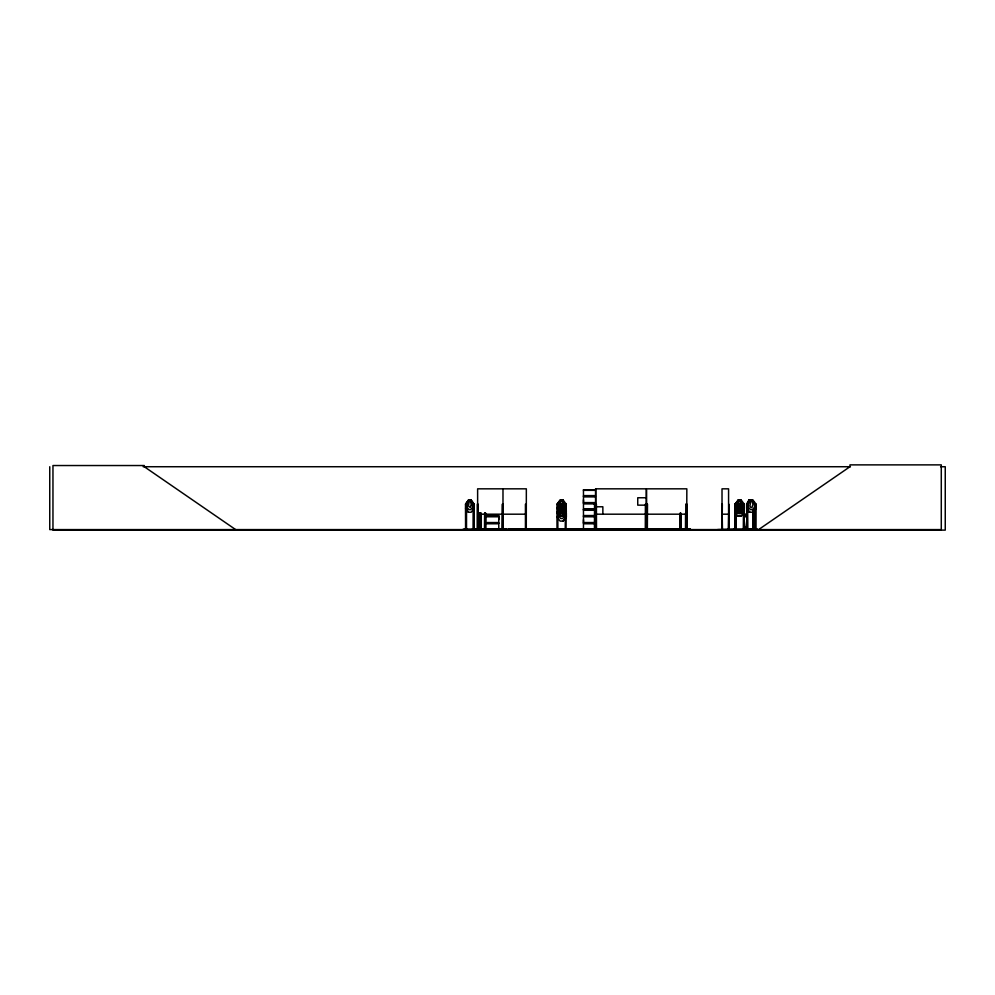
<?xml version="1.0" encoding="UTF-8"?>
<svg xmlns="http://www.w3.org/2000/svg" width="995" height="995" viewBox="0 0 995 995"><rect width="100%" height="100%" fill="white"/><g stroke="black" fill="none" stroke-linecap="round" stroke-linejoin="round"><path stroke-width="1.49" d="M498.744 519.639L498.744 516.716L486.891 516.716M595.333 522.549L583.468 522.549L583.48 519.639M595.333 502.599L583.468 502.599L583.48 499.689M744.571 528.631L746.437 528.631L746.735 520.485A2.114 1.791 -90 0 0 746.362 517.164L746.101 514.129M746.437 528.631L746.735 520.485M466.543 504.03L466.506 529.589M594.45 529.589L594.55 503.93M565.496 504.092L565.222 529.589L567.399 529.527M559.501 513.059L561.006 509.95L559.501 506.865L561.566 509.328L563.68 506.915L562.076 509.925L563.941 512.786M736.026 504.055L736.089 529.589M743.514 504.092L743.315 529.564M563.966 513.047L562.921 513.059L561.516 510.51L560.098 513.059L559.501 512.786M744.583 527.275L744.198 520.485A2.114 1.791 -90 0 1 744.571 517.164L744.67 514.602M745.566 527.474L744.646 527.673L745.591 527.611M744.77 527.387L745.516 527.736M473.073 529.576L473.16 503.905M481.269 529.576L481.306 513.184M484.503 529.539L484.602 513.184M676.476 529.116L689.97 529.116M748.19 502.935L748.936 500.286L752.991 500.286L754.471 504.241L754.471 507.251L752.469 509.639L750.441 509.639L748.389 507.251L748.389 504.241L749.919 500.286L746.872 504.241L746.922 529.589M560.123 504.241L561.105 500.808L562.125 500.808L563.158 504.241L562.125 507.562L561.105 507.562L560.123 506.007L560.123 504.241L556.964 508.221L560.135 504.303L563.17 504.303L564.662 508.258L564.662 511.281L562.66 513.669L560.633 513.669L558.593 511.281L558.593 508.258L560.11 504.303M561.168 509.664L560.173 513.097L561.168 516.43M643.653 529.116L652.434 529.589M744.596 514.602L745.093 513.955M466.518 504.142L465.498 504.241L465.573 529.589M463.247 529.116L498.395 529.527M560.11 500.286L558.593 504.241L558.593 507.251L560.633 509.639L562.66 509.639L564.662 507.251L564.662 504.241L563.158 500.286L560.085 500.286L557.051 504.241L557.946 504.191M741.2 500.286L738.128 500.286L736.598 504.241L736.598 507.251L738.651 509.639L740.678 509.639L742.68 507.251L742.68 504.241L741.175 500.286M584.749 529.116L600.731 529.116L583.48 529.178M565.396 504.191L566.155 504.241L566.317 512.251L563.207 516.268L560.061 516.268M743.427 504.191L744.297 504.241L744.111 529.589M747.73 504.229L746.735 504.204L749.894 500.174M479.64 529.514L479.59 513.184M555.795 529.514L557.934 529.464L558.008 528.668M557.934 529.116L555.819 529.116L567.349 529.514L565.197 529.079M733.962 529.514L736.001 529.514M745.367 529.527L745.367 527.238L745.292 529.091M746.225 528.208L746.399 529.589L745.79 529.079M747.407 529.527L747.257 503.905M747.792 529.514L747.854 528.668M595.408 529.464L595.308 504.204L595.11 529.589M748.974 512.238L746.66 508.221L746.797 504.204L748.899 500.174L753.041 500.174L756.138 504.204L756.138 508.221L753.016 512.238L748.899 512.238M746.735 504.241L748.974 500.174M562.175 516.43L563.207 514.863L562.175 509.664M468.359 500.174L465.536 504.204L468.409 500.174L471.269 500.174L474.08 504.204L474.08 508.221L471.22 512.238L468.359 512.238L465.536 508.221L468.446 512.139M563.133 512.139L566.192 508.184L563.182 512.238M566.217 512.214L563.158 516.169L560.11 516.169M563.182 521.007L566.242 517.052M734.982 512.251L734.982 504.204L738.103 500.174M735.131 529.589L735.006 504.204L738.153 500.286M734.957 508.221L738.079 504.204L741.225 504.204L744.322 508.221L741.225 512.238L738.079 512.238M741.175 512.139L744.248 508.184M734.957 512.251L738.079 516.268L741.225 516.268L744.297 512.251M741.225 516.268L744.322 512.251L744.347 504.204L741.225 500.174L738.079 500.174M752.966 512.139L756.038 508.184M752.78 510.199L753.128 529.439M755.304 529.439C753.812 529.253 755.827 530.211 755.367 528.668M745.243 527.499L744.733 527.686M583.431 509.403L595.346 509.639M600.681 528.805L600.731 529.589L583.431 529.576M758.613 529.589L849.954 466.73L849.954 464.876L941.282 464.876L941.282 529.589L49.75 529.589L49.75 466.73M752.929 529.589L753.016 510.199M557.872 529.527L557.797 503.905M736.064 529.066L733.987 529.116L757.232 529.116L743.352 529.066M735.902 504.191L735.131 504.241M755.18 504.241L756.088 504.241L756.013 529.589M143.131 466.73L850.426 466.73M940.586 466.73L945.25 466.73L945.25 530.124L52.959 530.124L52.959 465.536L144.3 465.536L144.3 466.73L235.628 529.589M583.456 489.751L595.346 489.751M595.346 489.988L583.456 489.988L583.48 495.609L595.333 495.609M583.48 490.336L595.321 490.336M583.381 496.007L595.408 496.007M583.381 496.368L595.408 496.368M595.333 496.779L583.468 496.779L583.468 502.599M646.203 497.761L637.745 497.761L637.745 505.149L646.203 505.149M563.207 500.174L560.036 500.174L556.951 504.204L557.001 529.589M471.22 500.286L468.396 500.286L467.065 504.241L467.065 507.251L468.919 509.639L470.772 509.639L472.588 507.251L471.22 500.286L474.08 504.204L473.011 504.241M749.658 500.808L750.466 500.808M583.381 503.01L595.408 503.01M583.381 503.37L595.408 503.37M595.333 503.781L583.468 503.781L583.468 509.39L595.346 509.403M560.061 504.204L563.22 504.204L566.317 508.221M686.177 504.204L686.115 529.589M502.985 504.241L502.264 504.241L502.214 529.589M526.343 504.241L525.422 504.241L525.435 529.589M594.425 504.241L595.346 504.241M595.532 504.241L596.403 504.241L596.502 529.589M646.252 504.241L645.394 504.241L645.295 529.589M646.601 504.241L647.484 504.241L647.359 529.589M685.804 504.241L687.035 504.241L687.023 529.589M722.009 504.241L722.457 529.589M596.254 506.778L602.858 506.778L602.858 514.179M749.011 512.139L746.797 508.184M583.48 509.241L595.321 509.241M595.346 509.9L583.456 509.913L583.48 515.547L595.333 515.547M583.48 510.273L595.321 510.273M563.207 512.238L560.036 512.238L556.951 508.221M477.625 514.191L526.343 514.191M595.532 514.191L646.252 514.191M646.601 514.191L686.836 514.191M722.009 514.191L728.576 514.191M746.362 514.875L746.437 517.164M486.891 515.547L498.756 515.547M486.816 515.957L498.843 515.957M583.381 515.957L595.408 515.957M738.103 516.169L741.175 516.169M486.816 516.318L498.843 516.318M583.381 516.318L595.408 516.318M595.333 516.716L583.468 516.716L583.468 522.549M486.891 522.549L498.756 522.549L498.756 516.716M486.816 522.947L498.843 522.947M583.381 522.947L595.408 522.947M486.816 523.308L498.843 523.308M583.381 523.308L595.408 523.308M486.891 523.718L498.756 523.718L498.793 529.589M595.333 523.718L583.468 523.718L583.468 529.34M744.322 529.589L745.044 527.4M747.145 528.208L746.014 528.208L746.014 529.091M466.506 528.668L465.411 528.668L465.411 529.589M480.212 528.668L477.264 528.668L477.289 529.589L477.351 504.241L478.06 504.241L478.11 529.589M480.498 528.668L481.393 528.668M485.809 528.668L484.54 528.668L484.54 529.589M502.189 528.668L503.072 528.668L503.035 529.589M728.377 528.668L728.974 529.589M735.031 528.668L736.138 528.668M743.29 528.668L744.397 528.668M747.929 528.668L746.723 528.668L746.735 529.589M752.693 528.668L753.712 528.668L753.688 529.589M471.866 529.527L507.027 529.464L498.831 529.104M524.925 529.079L527.959 529.104M619.151 529.066L623.057 529.066M659.909 529.066L663.168 529.066M663.541 529.066L666.7 529.066M667.359 529.066L670.729 529.066M733.352 529.116L717.569 529.589M507.027 529.104L471.742 529.589M757.294 529.539L743.402 529.464L743.526 528.208L743.738 529.091M735.939 503.893L735.852 529.589M646.464 529.514L646.352 528.668M525.335 529.527L525.335 528.668M690.319 529.527L690.331 528.805L508.408 528.805L508.408 529.589M746.772 508.221L749.894 512.238M734.982 508.221L738.103 512.238M563.182 500.174L566.292 504.204M556.964 512.251L560.085 516.268M557.001 517.089L560.123 521.106L563.257 521.106L566.354 517.089L566.329 513.059L563.232 509.042L560.098 509.042L557.001 513.059L560.16 509.154L558.643 513.097L558.643 516.119L560.683 518.507L562.71 518.507L564.712 516.119L564.712 513.097L563.207 509.154M748.899 500.174L749.322 502.425M756.188 529.589L756.188 528.668L755.081 528.668L755.081 529.589L755.093 503.905M755.901 528.668L755.901 529.589M753.625 510.199L753.625 529.589M753.389 510.199L753.389 529.589M753.115 528.668L753.153 529.589M747.718 529.589L747.606 504.216M747.606 528.668L747.481 529.589M747.034 504.241L747.108 529.589M744.546 527.238L744.546 529.091M735.205 504.241L735.205 529.589M728.763 529.589L728.9 504.241L728.452 529.589M728.576 529.589L728.576 488.831L722.009 488.831L722.071 529.589M722.333 504.241L722.146 529.589M689.025 528.805L689.025 529.589M687.719 528.805L687.719 529.589M687.122 528.668L687.122 529.589M686.699 529.589L686.836 488.831L646.601 488.831L646.65 529.589M686.5 528.668L686.5 529.589M686.363 504.241L686.339 529.589M685.903 528.668L685.965 529.589M685.804 513.184L685.742 529.589M685.555 513.184L685.493 529.589M680.891 513.184L680.953 529.589M680.866 528.668L680.704 529.589M680.63 513.184L680.53 529.589M680.331 513.184L680.269 529.589M680.082 513.184L680.082 529.589L680.02 528.668M667.919 528.805L667.919 529.589M666.613 528.805L666.7 529.589M659.673 529.589L656.327 529.589M655.829 529.589L652.869 529.589M647.558 528.668L647.558 529.589M647.272 504.241L647.173 529.589M646.937 528.668L646.912 529.589L646.8 504.241M646.153 529.589L646.252 488.831L595.532 488.831L595.644 529.589M645.494 528.668L645.494 529.589M644.2 528.805L644.2 529.589M644.138 528.805L644.138 529.589M642.894 528.805L642.894 529.589M642.297 528.805L642.297 529.589M636.452 528.805L636.452 529.589M634.611 528.805L634.611 529.589M623.094 528.805L623.057 529.589M621.788 528.805L621.788 529.589M620.47 528.805L620.47 529.589M616.888 529.589L612.97 529.589M601.216 528.805L601.216 529.589M599.363 528.805L599.363 529.589M597.759 528.805L597.759 529.589M596.142 504.241L596.142 529.589M595.918 528.805L595.918 529.589M595.818 488.831L595.806 529.589M594.674 528.668L594.662 529.589M594.425 528.668L594.338 529.589M587.436 528.668L587.411 529.589L587.212 528.668M586.751 529.589L586.565 528.668L586.54 529.589M566.242 528.668L566.242 529.589M566.08 504.241L566.068 529.589M565.956 528.668L565.968 529.589M565.434 528.668L565.421 529.589M565.148 528.668L565.148 529.589M557.735 528.668L557.722 529.589M557.188 528.668L557.188 529.589M556.901 528.668L556.901 529.589M532.126 528.805L532.126 529.589M530.82 528.805L530.82 529.589M526.28 529.589L526.343 488.831L477.625 488.831L477.65 529.589M526.131 528.668L526.119 529.589M525.634 528.668L525.658 529.589M511.02 528.805L511.02 529.589M509.714 528.805L509.714 529.589M502.985 488.831L502.985 529.589M502.649 529.589L502.699 504.241L502.5 529.589M494.963 528.668L494.963 529.589M494.901 528.668L494.888 529.589M494.552 528.668L494.652 529.589M494.44 528.668L494.403 529.589M494.304 528.668L494.241 529.589M494.092 528.668L493.993 529.589M493.632 528.668L493.607 529.589M493.433 528.668L493.371 529.589L493.234 528.668M493.035 528.93L493.035 529.589M492.861 528.668L492.774 529.589M489.167 528.93L489.167 529.589L489.105 528.668M488.756 528.668L488.918 529.589M488.644 528.668L488.607 529.589M488.433 528.668L488.421 529.589M488.097 528.668L488.159 529.589M487.96 529.589L487.923 528.668L487.761 529.589M487.5 528.668L487.562 529.589M485.734 513.184L485.759 529.589M485.411 529.589L485.448 513.184L485.224 529.589M485 513.184L485 529.589M484.863 513.184L484.863 529.589M481.082 528.93L481.082 529.589M480.859 513.184L480.859 529.589L480.809 528.668M480.585 513.184L480.548 529.589M480.125 513.184L480.187 529.589M479.864 513.184L479.926 529.589M479.727 528.668L479.727 529.589M479.329 513.184L479.267 529.589L479.18 513.395M478.943 528.668L478.956 529.589M478.359 513.395L478.483 529.589M478.259 513.395L478.321 529.589M477.774 504.241L477.824 529.589M474.006 529.589L474.006 528.668L472.923 528.668L472.923 529.589M473.943 504.241L473.918 529.589M473.769 504.241L473.769 529.589M473.272 528.668L473.334 529.589M466.269 504.241L466.157 529.589M465.784 528.668L465.772 529.589M737.32 506.903L738.962 509.95L737.258 513.084L739.484 510.51L741.723 513.084L740.031 509.925L741.648 506.915L739.521 509.328L737.32 506.903M469.354 500.808L468.458 506.007L470.287 507.562L471.22 504.241L470.287 500.808L469.317 500.808M561.105 504.826L560.123 510.025L561.105 511.592L562.125 511.592L563.158 508.258L562.125 504.826L561.105 504.826M739.123 500.808L738.141 506.007L739.123 507.562L740.143 507.562L741.175 504.241L740.143 500.808L739.123 500.808M739.123 504.826L738.141 510.025L739.123 511.592L740.143 511.592L741.175 508.258L740.143 504.826L739.123 504.826M750.914 500.808L749.932 506.007L750.914 507.562L751.934 507.562L752.966 504.241L751.934 500.808L750.914 500.808M738.128 504.303L736.598 508.258L736.598 511.281L738.651 513.669L740.678 513.669L742.68 511.281L742.68 508.258L741.175 504.303L738.103 504.303"/></g></svg>
